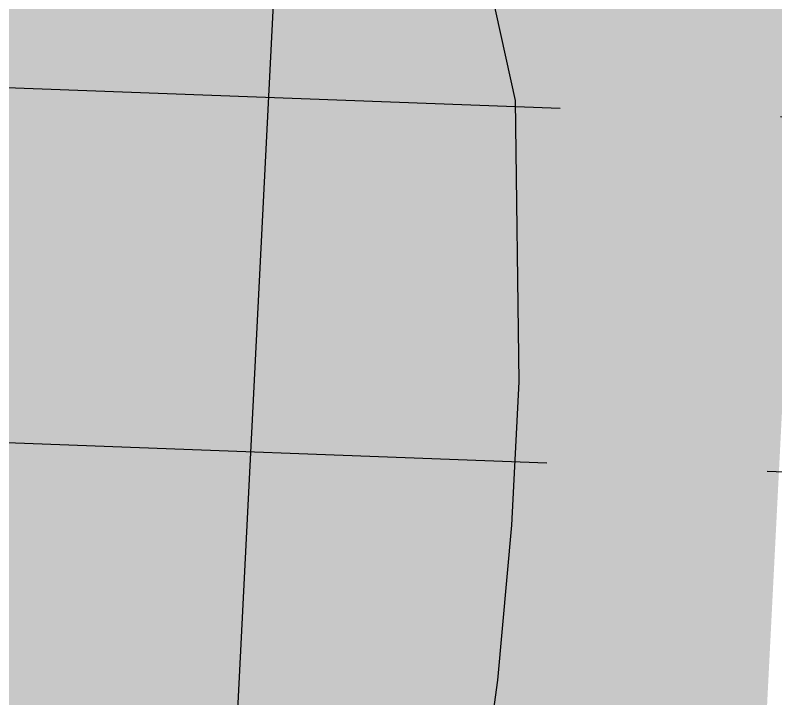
# Model space of a CAD drawing. Extents: x 329124 to 332550, y 6141944 to 6144607.
# Drawn here: x 330381.79 to 330424.93, y 6142847.47 to 6142886.24 of the extents above; entities that cross this region are included whole.
import ezdxf

# ---------------------------------------------------------------- set-up
doc = ezdxf.new("R2010")
doc.units = 0
doc.header["$LTSCALE"] = 5
doc.linetypes.add('foc-UNSURVEYED', pattern=[12.5, 10, -2.5])
for name, color, linetype in [('L-USEC', 7, 'foc-UNSURVEYED'), ('P-BUFFER-H 30m', 51, 'Continuous'), ('P-PROPOSED', 10, 'Continuous'), ('P-PROPOSED-H', 21, 'Continuous'), ('WETLAND', 143, 'Continuous')]:
    doc.layers.add(name, color=color, linetype=linetype)

msp = doc.modelspace()

# ---------------------------------------------------------------- hatches: boundary and pattern name
at = {"layer": 'P-BUFFER-H 30m'}
h = msp.add_hatch(color=256, dxfattribs=at)
h.dxf.hatch_style = 1
edge = h.paths.add_edge_path()
edge.add_line((330352.223, 6143002.368), (330237.874, 6143126.383))
edge.add_arc((330259.926, 6143146.716), 29.995, 178.0741, 222.6779, ccw=False)
edge.add_line((330229.947, 6143147.724), (330251.437, 6143786.782))
edge.add_arc((330281.415, 6143785.774), 29.995, 155.4209, 178.0741, ccw=False)
edge.add_line((330254.138, 6143798.25), (330261.815, 6143815.035))
edge.add_arc((330289.092, 6143802.559), 29.995, 133.2328, 155.4209, ccw=False)
edge.add_line((330268.546, 6143824.413), (330322.411, 6143875.052))
edge.add_line((330322.411, 6143875.052), (330324.751, 6143936.322))
edge.add_arc((330354.725, 6143935.178), 29.995, 94.205, 177.8125, ccw=False)
edge.add_line((330352.525, 6143965.092), (330581.757, 6143981.946))
edge.add_arc((330583.957, 6143952.031), 29.995, 4.205, 94.205, ccw=False)
edge.add_line((330613.871, 6143954.231), (330615.338, 6143934.287))
edge.add_arc((330585.423, 6143932.088), 29.995, -85.795, 4.205, ccw=False)
edge.add_line((330587.622, 6143902.173), (330402.974, 6143888.598))
edge.add_line((330402.974, 6143888.598), (330401.558, 6143851.521))
edge.add_arc((330371.585, 6143852.666), 29.995, 313.2328, 357.8125, ccw=False)
edge.add_line((330392.13, 6143830.812), (330331.018, 6143773.358))
edge.add_line((330331.018, 6143773.358), (330310.579, 6143165.53))
edge.add_line((330310.579, 6143165.53), (330425.268, 6143041.147))
edge.add_arc((330403.216, 6143020.813), 29.995, -2.9056, 42.6779, ccw=False)
edge.add_line((330433.173, 6143019.293), (330410.232, 6142567.307))
edge.add_arc((330380.275, 6142568.828), 29.995, 267.8118, 357.0944, ccw=False)
edge.add_line((330379.13, 6142538.854), (330359.146, 6142539.618))
edge.add_arc((330360.291, 6142569.591), 29.995, 177.0944, 267.8118, ccw=False)
edge.add_line((330330.334, 6142571.112), (330352.223, 6143002.368))
at = {"layer": 'P-PROPOSED-H'}
h = msp.add_hatch(color=256, dxfattribs=at)
h.dxf.hatch_style = 1
h.paths.add_polyline_path([(330382.819, 6143013.435), (330259.926, 6143146.716), (330281.415, 6143785.774), (330289.092, 6143802.559), (330351.915, 6143861.621), (330354.725, 6143935.178), (330583.957, 6143952.031), (330585.423, 6143932.088), (330374.025, 6143916.546), (330371.585, 6143852.666), (330305.646, 6143790.675), (330301.266, 6143781.099), (330280.187, 6143154.242), (330403.216, 6143020.813), (330380.275, 6142568.828), (330360.291, 6142569.591)])

# ---------------------------------------------------------------- linework, layer by layer
at = {"layer": 'L-USEC', "flags": 128}
for points in [[(329925.541, 6142899.288), (330326.446, 6142884.205), (330727.35, 6142869.122)], [(329924.784, 6142879.186), (330325.69, 6142864.102), (330726.594, 6142849.019)]]:
    msp.add_lwpolyline(points, dxfattribs=at)
at = {"layer": 'P-PROPOSED', "flags": 128}
msp.add_lwpolyline([(330382.819, 6143013.435), (330259.926, 6143146.716), (330281.415, 6143785.774), (330289.092, 6143802.559), (330351.915, 6143861.621), (330354.725, 6143935.178), (330583.957, 6143952.031), (330585.423, 6143932.088), (330374.025, 6143916.546), (330371.585, 6143852.666), (330305.646, 6143790.675), (330301.266, 6143781.099), (330280.187, 6143154.242), (330403.216, 6143020.813), (330380.275, 6142568.828), (330360.291, 6142569.591)], close=True, dxfattribs=at)
at = {"layer": 'WETLAND'}
msp.add_lwpolyline([(330432.774, 6142812.027), (330419.65, 6142820.391), (330418.265, 6142821.276), (330414.149, 6142824.178), (330412.078, 6142825.638), (330410.837, 6142829.173), (330409.409, 6142833.241), (330408.094, 6142840.776), (330409.167, 6142848.529), (330409.952, 6142857.314), (330410.365, 6142865.441), (330410.156, 6142881.406), (330408.503, 6142888.958), (330408.559, 6142896.763), (330410.712, 6142901.863), (330411.474, 6142903.666), (330413.752, 6142912.114), (330420.391, 6142915.851), (330428.179, 6142915.456)], dxfattribs=at)

doc.saveas('drawing.dxf')
